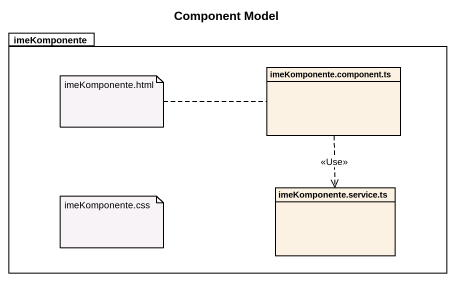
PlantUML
@startuml
title Component Model
hide circle
hide empty members
package imeKomponente {
  class "imeKomponente.component.ts" as imeKomponente_component_ts
  class "imeKomponente.service.ts" as imeKomponente_service_ts
}
imeKomponente_component_ts ..> imeKomponente_service_ts : <<Use>>
note left of imeKomponente_component_ts : imeKomponente.html
note as N2
  imeKomponente.css
end note
@enduml
